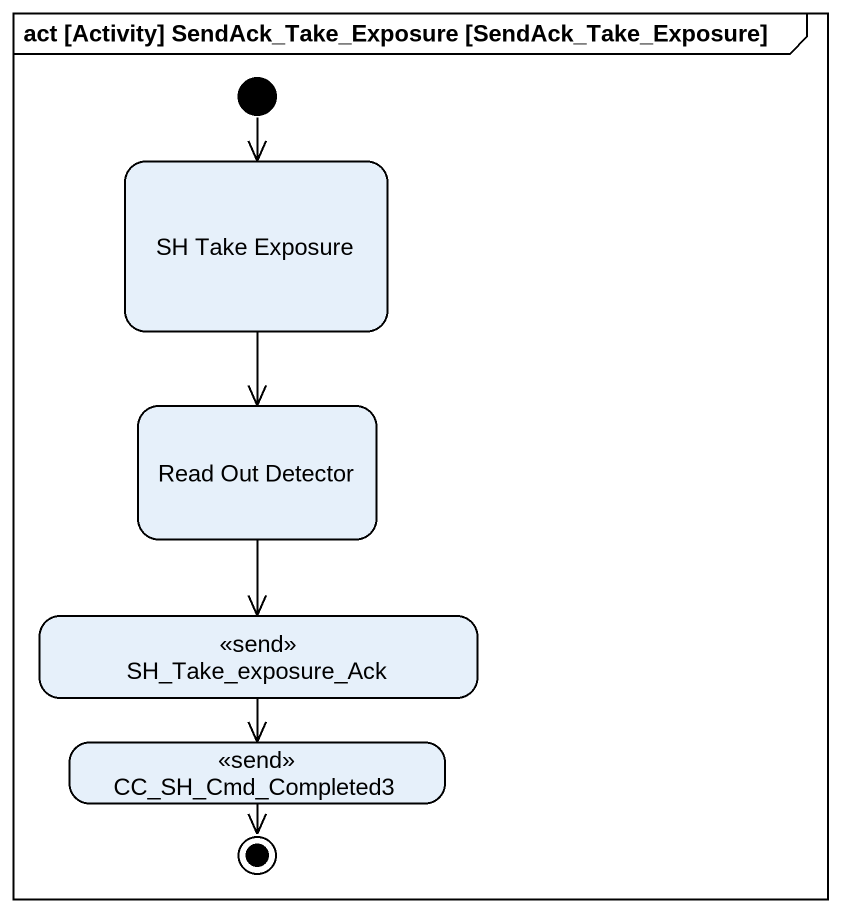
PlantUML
@startuml
mainframe act [Activity] SendAck_Take_Exposure [SendAck_Take_Exposure]
hide empty description
state "SH Take Exposure" as SH_Take_Exposure
state "Read Out Detector" as Read_Out_Detector
state SH_Take_exposure_Ack <<send>>
state CC_SH_Cmd_Completed3 <<send>>
[*] --> SH_Take_Exposure
SH_Take_Exposure --> Read_Out_Detector
Read_Out_Detector --> SH_Take_exposure_Ack
SH_Take_exposure_Ack --> CC_SH_Cmd_Completed3
CC_SH_Cmd_Completed3 --> [*]
@enduml
